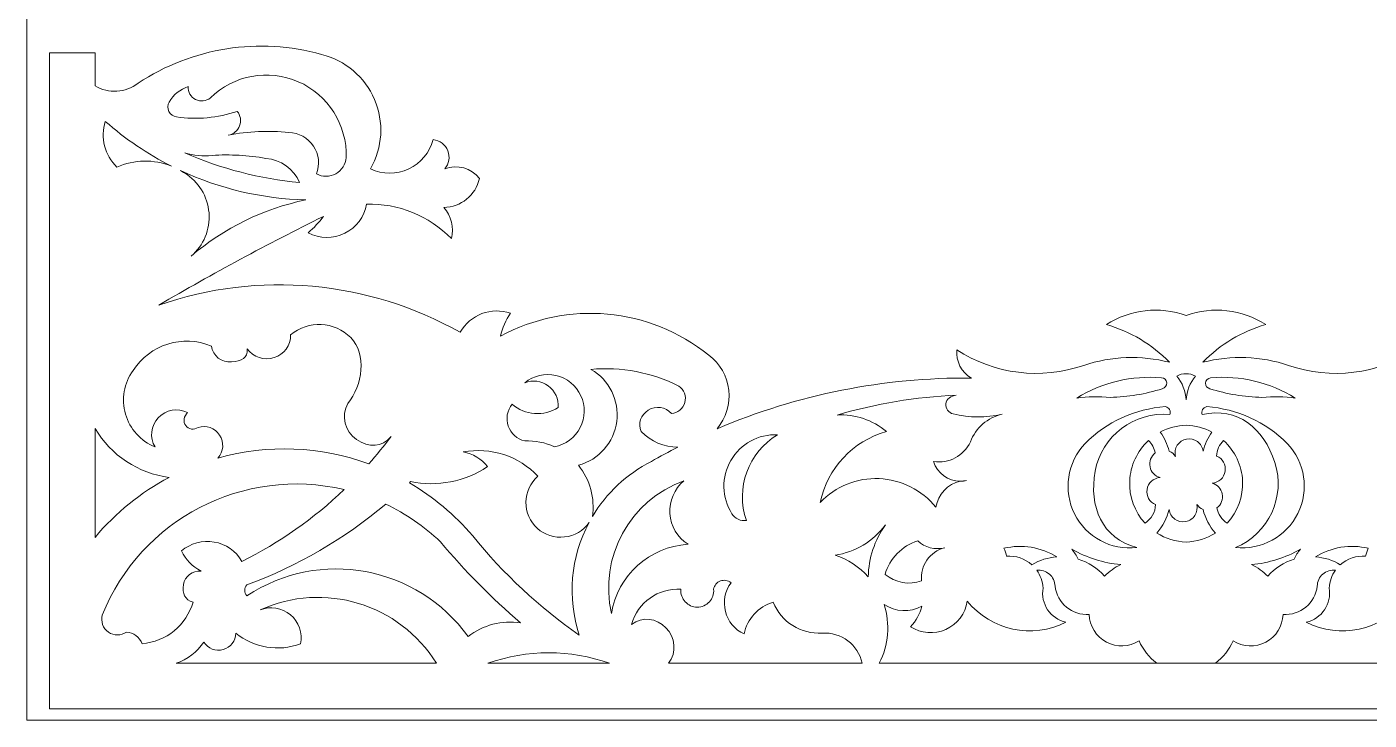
# Model space of a CAD drawing. Header units: millimetres. Extents: x 4333 to 4578, y 940 to 1198.
# Drawn here: x 4333.7 to 4451.8, y 940.3 to 1001.3 of the extents above; entities that cross this region are included whole.
import ezdxf

# ---------------------------------------------------------------- set-up
doc = ezdxf.new("R2010")
doc.units = ezdxf.units.MM
doc.header["$MEASUREMENT"] = 0
doc.layers.add('SITARA ALL', color=18, linetype='Continuous', true_color=0x000000)

msp = doc.modelspace()

# ---------------------------------------------------------------- linework, layer by layer
at = {"layer": 'SITARA ALL', "lineweight": 9}
for points, knots in [([(4333.73, 1062.34), (4333.73, 1062.34), (4577.73, 1062.34), (4577.73, 1062.34), (4577.73, 1062.34), (4577.73, 940.34), (4577.73, 940.34), (4577.73, 940.34), (4333.73, 940.34), (4333.73, 940.34), (4333.73, 940.34), (4333.73, 1062.34), (4333.73, 1062.34)], [0, 0, 0, 0, 0.25, 0.25, 0.25, 0.5, 0.5, 0.5, 0.75, 0.75, 0.75, 1, 1, 1, 1]), ([(4535.73, 941.34), (4535.73, 941.34), (4535.73, 999.05), (4535.73, 999.05), (4535.73, 999.05), (4531.73, 999.05), (4531.73, 999.05), (4531.73, 999.05), (4531.73, 996.15), (4531.73, 996.15), (4530.54, 995.44), (4529.04, 995.53), (4527.94, 996.37), (4523.19, 999.53), (4517.29, 1000.45), (4511.8, 998.9), (4509.71, 998.38), (4507.98, 996.91), (4507.14, 994.93), (4506.3, 992.95), (4506.42, 990.7), (4507.5, 988.83), (4506.43, 988.34), (4505.21, 988.34), (4504.14, 988.84), (4503.08, 989.33), (4502.28, 990.28), (4501.97, 991.41), (4501.4, 991.35), (4500.9, 990.97), (4500.69, 990.43), (4500.48, 989.89), (4500.58, 989.28), (4500.96, 988.84), (4499.86, 989.26), (4498.63, 988.91), (4497.91, 987.99), (4498.24, 986.52), (4499.54, 985.46), (4501.05, 985.45), (4500.39, 984.7), (4500.13, 983.68), (4500.38, 982.71), (4502.34, 984.71), (4505.05, 985.81), (4507.85, 985.74), (4508.04, 984.62), (4508.75, 983.66), (4509.77, 983.16), (4510.79, 982.66), (4511.98, 982.68), (4512.97, 983.22), (4512.48, 983.65), (4512.02, 984.13), (4511.62, 984.66), (4516.54, 982.23), (4521.38, 979.63), (4526.11, 976.85), (4517.34, 979.9), (4507.7, 979.03), (4499.62, 974.46), (4498.73, 976.01), (4496.86, 976.72), (4495.16, 976.14), (4495.59, 975.54), (4495.9, 974.85), (4496.06, 974.12), (4490.17, 977.31), (4482.95, 976.66), (4477.73, 972.45), (4476.75, 971.71), (4476.12, 970.59), (4475.98, 969.37), (4475.84, 968.14), (4476.2, 966.92), (4476.99, 965.97), (4469.92, 968.99), (4462.3, 970.51), (4454.61, 970.43), (4455.5, 970.93), (4456.01, 971.91), (4455.91, 972.92), (4452.6, 970.76), (4448.48, 970.26), (4444.75, 971.55), (4442.31, 972.37), (4439.69, 972.47), (4437.21, 971.82), (4438.72, 973.4), (4440.64, 974.55), (4442.74, 975.14), (4440.66, 976.49), (4438.06, 976.78), (4435.73, 975.93), (4433.4, 976.78), (4430.81, 976.49), (4428.72, 975.14), (4430.83, 974.55), (4432.74, 973.4), (4434.26, 971.82), (4431.77, 972.47), (4429.15, 972.37), (4426.72, 971.55), (4422.98, 970.26), (4418.86, 970.77), (4415.56, 972.92), (4415.46, 971.91), (4415.97, 970.93), (4416.85, 970.43), (4409.16, 970.51), (4401.55, 968.99), (4394.47, 965.97), (4395.26, 966.92), (4395.63, 968.15), (4395.49, 969.37), (4395.35, 970.6), (4394.72, 971.71), (4393.73, 972.45), (4388.52, 976.65), (4381.29, 977.31), (4375.4, 974.12), (4375.57, 974.85), (4375.87, 975.54), (4376.3, 976.14), (4374.6, 976.72), (4372.74, 976.02), (4371.85, 974.46), (4363.77, 979.02), (4354.12, 979.9), (4345.35, 976.85), (4350.09, 979.63), (4354.92, 982.23), (4359.84, 984.66), (4359.44, 984.13), (4358.99, 983.65), (4358.49, 983.22), (4359.49, 982.69), (4360.69, 982.67), (4361.7, 983.17), (4362.72, 983.67), (4363.43, 984.62), (4363.61, 985.74), (4366.42, 985.81), (4369.12, 984.71), (4371.09, 982.71), (4371.33, 983.68), (4371.08, 984.7), (4370.42, 985.45), (4371.93, 985.46), (4373.23, 986.52), (4373.55, 987.99), (4372.83, 988.91), (4371.6, 989.26), (4370.51, 988.84), (4370.88, 989.28), (4370.99, 989.9), (4370.77, 990.44), (4370.56, 990.98), (4370.07, 991.35), (4369.49, 991.41), (4369.18, 990.28), (4368.39, 989.34), (4367.33, 988.84), (4366.27, 988.34), (4365.03, 988.34), (4363.97, 988.83), (4365.04, 990.7), (4365.17, 992.97), (4364.32, 994.95), (4363.47, 996.93), (4361.76, 998.39), (4359.67, 998.9), (4354.17, 1000.45), (4348.28, 999.53), (4343.52, 996.37), (4342.42, 995.52), (4340.92, 995.44), (4339.73, 996.15), (4339.73, 996.15), (4339.73, 999.05), (4339.73, 999.05), (4339.73, 999.05), (4335.73, 999.05), (4335.73, 999.05), (4335.73, 999.05), (4335.73, 941.34), (4335.73, 941.34), (4335.73, 941.34), (4435.73, 941.34), (4435.73, 941.34), (4435.73, 941.34), (4535.73, 941.34), (4535.73, 941.34)], [0, 0, 0, 0, 0.015625, 0.015625, 0.015625, 0.03125, 0.03125, 0.03125, 0.046875, 0.046875, 0.046875, 0.0625, 0.0625, 0.0625, 0.078125, 0.078125, 0.078125, 0.09375, 0.09375, 0.09375, 0.109375, 0.109375, 0.109375, 0.125, 0.125, 0.125, 0.140625, 0.140625, 0.140625, 0.15625, 0.15625, 0.15625, 0.171875, 0.171875, 0.171875, 0.1875, 0.1875, 0.1875, 0.203125, 0.203125, 0.203125, 0.21875, 0.21875, 0.21875, 0.234375, 0.234375, 0.234375, 0.25, 0.25, 0.25, 0.265625, 0.265625, 0.265625, 0.28125, 0.28125, 0.28125, 0.296875, 0.296875, 0.296875, 0.3125, 0.3125, 0.3125, 0.328125, 0.328125, 0.328125, 0.34375, 0.34375, 0.34375, 0.359375, 0.359375, 0.359375, 0.375, 0.375, 0.375, 0.390625, 0.390625, 0.390625, 0.40625, 0.40625, 0.40625, 0.421875, 0.421875, 0.421875, 0.4375, 0.4375, 0.4375, 0.453125, 0.453125, 0.453125, 0.46875, 0.46875, 0.46875, 0.484375, 0.484375, 0.484375, 0.5, 0.5, 0.5, 0.515625, 0.515625, 0.515625, 0.53125, 0.53125, 0.53125, 0.546875, 0.546875, 0.546875, 0.5625, 0.5625, 0.5625, 0.578125, 0.578125, 0.578125, 0.59375, 0.59375, 0.59375, 0.609375, 0.609375, 0.609375, 0.625, 0.625, 0.625, 0.640625, 0.640625, 0.640625, 0.65625, 0.65625, 0.65625, 0.671875, 0.671875, 0.671875, 0.6875, 0.6875, 0.6875, 0.703125, 0.703125, 0.703125, 0.71875, 0.71875, 0.71875, 0.734375, 0.734375, 0.734375, 0.75, 0.75, 0.75, 0.765625, 0.765625, 0.765625, 0.78125, 0.78125, 0.78125, 0.796875, 0.796875, 0.796875, 0.8125, 0.8125, 0.8125, 0.828125, 0.828125, 0.828125, 0.84375, 0.84375, 0.84375, 0.859375, 0.859375, 0.859375, 0.875, 0.875, 0.875, 0.890625, 0.890625, 0.890625, 0.90625, 0.90625, 0.90625, 0.921875, 0.921875, 0.921875, 0.9375, 0.9375, 0.9375, 0.953125, 0.953125, 0.953125, 0.96875, 0.96875, 0.96875, 0.984375, 0.984375, 0.984375, 1, 1, 1, 1]), ([(4361.84, 989.84), (4361.79, 989.24), (4361.44, 988.7), (4360.91, 988.41), (4360.39, 988.12), (4359.75, 988.12), (4359.21, 988.39), (4359.53, 989.21), (4359.43, 990.12), (4358.95, 990.85), (4358.46, 991.58), (4357.66, 992.02), (4356.78, 992.03), (4355.01, 992.23), (4353.21, 992.15), (4351.46, 991.8), (4351.92, 991.88), (4352.29, 992.2), (4352.45, 992.63), (4352.62, 993.06), (4352.54, 993.54), (4352.25, 993.9), (4350.53, 993.32), (4348.69, 993.15), (4346.9, 993.41), (4346.61, 993.45), (4346.36, 993.63), (4346.23, 993.89), (4346.1, 994.16), (4346.11, 994.47), (4346.26, 994.72), (4346.63, 995.37), (4347.22, 995.85), (4347.93, 996.08), (4347.9, 995.61), (4348.15, 995.16), (4348.58, 994.94), (4349.01, 994.73), (4349.51, 994.78), (4349.88, 995.09), (4351.93, 997.09), (4354.98, 997.66), (4357.61, 996.51), (4360.23, 995.37), (4361.91, 992.7), (4361.84, 989.84)], [0, 0, 0, 0, 0.066667, 0.066667, 0.066667, 0.133333, 0.133333, 0.133333, 0.2, 0.2, 0.2, 0.266667, 0.266667, 0.266667, 0.333333, 0.333333, 0.333333, 0.4, 0.4, 0.4, 0.466667, 0.466667, 0.466667, 0.533333, 0.533333, 0.533333, 0.6, 0.6, 0.6, 0.666667, 0.666667, 0.666667, 0.733333, 0.733333, 0.733333, 0.8, 0.8, 0.8, 0.866667, 0.866667, 0.866667, 0.933333, 0.933333, 0.933333, 1, 1, 1, 1]), ([(4346.45, 989.08), (4344.9, 989.7), (4343.18, 989.67), (4341.66, 989), (4340.58, 990.03), (4340.18, 991.59), (4340.63, 993.02), (4342.39, 991.47), (4344.35, 990.14), (4346.45, 989.08)], [0, 0, 0, 0, 0.333333, 0.333333, 0.333333, 0.666667, 0.666667, 0.666667, 1, 1, 1, 1]), ([(4357.73, 987.65), (4354.25, 987.95), (4350.84, 988.84), (4347.64, 990.26), (4348.41, 990.01), (4349.23, 989.93), (4350.03, 990.02), (4351.62, 990.13), (4353.21, 990.04), (4354.77, 989.76), (4356.07, 989.67), (4357.22, 988.85), (4357.73, 987.65)], [0, 0, 0, 0, 0.25, 0.25, 0.25, 0.5, 0.5, 0.5, 0.75, 0.75, 0.75, 1, 1, 1, 1]), ([(4358.28, 986.11), (4354.55, 985.34), (4351.08, 983.64), (4348.18, 981.16), (4349.29, 982.1), (4349.88, 983.52), (4349.76, 984.97), (4349.64, 986.42), (4348.84, 987.72), (4347.6, 988.48), (4347.48, 988.55), (4347.37, 988.62), (4347.25, 988.69), (4350.71, 987.08), (4354.47, 986.2), (4358.28, 986.11)], [0, 0, 0, 0, 0.2, 0.2, 0.2, 0.4, 0.4, 0.4, 0.6, 0.6, 0.6, 0.8, 0.8, 0.8, 1, 1, 1, 1]), ([(4365.78, 965.3), (4365.16, 964.47), (4364.51, 963.67), (4363.83, 962.89), (4359.57, 964.44), (4354.93, 964.62), (4350.55, 963.4), (4351.05, 963.97), (4351.11, 964.79), (4350.69, 965.42), (4350.27, 966.05), (4349.52, 966.33), (4348.8, 966.09), (4348.45, 965.84), (4347.97, 965.91), (4347.71, 966.25), (4347.45, 966.59), (4347.55, 967.11), (4347.88, 967.39), (4347.01, 967.83), (4345.96, 967.65), (4345.3, 966.94), (4344.63, 966.23), (4344.51, 965.2), (4345.01, 964.37), (4343.75, 964.89), (4342.79, 965.95), (4342.42, 967.26), (4342.04, 968.57), (4342.28, 969.99), (4343.08, 971.1), (4344.55, 973.39), (4347.46, 974.3), (4349.97, 973.25), (4350.09, 972.39), (4350.87, 971.77), (4351.74, 971.86), (4352.61, 971.96), (4353.19, 972.15), (4353.12, 973.02), (4353.65, 972.27), (4354.61, 971.95), (4355.49, 972.23), (4356.37, 972.51), (4356.95, 973.31), (4356.94, 974.23), (4358.5, 975.54), (4360.8, 975.43), (4362.24, 973.99), (4363.67, 972.55), (4363.28, 969.77), (4361.97, 968.21), (4361.36, 967.11), (4361.7, 965.72), (4362.75, 965.02), (4363.8, 964.32), (4365, 964.31), (4365.78, 965.3)], [0, 0, 0, 0, 0.052632, 0.052632, 0.052632, 0.105263, 0.105263, 0.105263, 0.157895, 0.157895, 0.157895, 0.210526, 0.210526, 0.210526, 0.263158, 0.263158, 0.263158, 0.315789, 0.315789, 0.315789, 0.368421, 0.368421, 0.368421, 0.421053, 0.421053, 0.421053, 0.473684, 0.473684, 0.473684, 0.526316, 0.526316, 0.526316, 0.578947, 0.578947, 0.578947, 0.631579, 0.631579, 0.631579, 0.684211, 0.684211, 0.684211, 0.736842, 0.736842, 0.736842, 0.789474, 0.789474, 0.789474, 0.842105, 0.842105, 0.842105, 0.894737, 0.894737, 0.894737, 0.947368, 0.947368, 0.947368, 1, 1, 1, 1]), ([(4382.48, 968.88), (4382.89, 967.99), (4382.87, 966.95), (4382.42, 966.07), (4381.97, 965.19), (4381.13, 964.57), (4380.16, 964.39), (4379.34, 964.76), (4378.44, 964.93), (4377.54, 964.9), (4376.87, 965.06), (4376.32, 965.55), (4376.09, 966.21), (4375.86, 966.86), (4375.99, 967.59), (4376.43, 968.14), (4377.57, 967.15), (4379.22, 967.03), (4380.49, 967.84), (4380.54, 968.59), (4380.21, 969.3), (4379.61, 969.75), (4379.01, 970.19), (4378.24, 970.29), (4377.54, 970.02), (4378.31, 970.64), (4379.32, 970.88), (4380.28, 970.66), (4381.25, 970.44), (4382.06, 969.78), (4382.48, 968.88)], [0, 0, 0, 0, 0.1, 0.1, 0.1, 0.2, 0.2, 0.2, 0.3, 0.3, 0.3, 0.4, 0.4, 0.4, 0.5, 0.5, 0.5, 0.6, 0.6, 0.6, 0.7, 0.7, 0.7, 0.8, 0.8, 0.8, 0.9, 0.9, 0.9, 1, 1, 1, 1]), ([(4391.02, 964.36), (4390.23, 963.96), (4389.45, 963.53), (4388.68, 963.09), (4386.52, 962), (4384.72, 960.33), (4383.49, 958.25), (4383.73, 959.86), (4383.29, 961.49), (4382.27, 962.76), (4384.07, 963.25), (4385.39, 964.77), (4385.63, 966.62), (4385.86, 968.48), (4384.99, 970.27), (4383.37, 971.2), (4386.03, 971.44), (4388.71, 970.93), (4391.09, 969.73), (4391.56, 969.41), (4391.78, 968.84), (4391.63, 968.29), (4391.49, 967.75), (4391, 967.35), (4390.44, 967.31), (4389.93, 967.9), (4389.07, 968.03), (4388.41, 967.61), (4387.76, 967.19), (4387.47, 966.44), (4387.79, 965.73), (4388.64, 964.85), (4389.8, 964.36), (4391.02, 964.36)], [0, 0, 0, 0, 0.090909, 0.090909, 0.090909, 0.181818, 0.181818, 0.181818, 0.272727, 0.272727, 0.272727, 0.363636, 0.363636, 0.363636, 0.454545, 0.454545, 0.454545, 0.545455, 0.545455, 0.545455, 0.636364, 0.636364, 0.636364, 0.727273, 0.727273, 0.727273, 0.818182, 0.818182, 0.818182, 0.909091, 0.909091, 0.909091, 1, 1, 1, 1]), ([(4435.73, 968.51), (4435.69, 969.28), (4435.4, 970.01), (4434.91, 970.6), (4435.42, 970.89), (4436.04, 970.89), (4436.56, 970.6), (4436.07, 970.01), (4435.78, 969.28), (4435.73, 968.51)], [0, 0, 0, 0, 0.333333, 0.333333, 0.333333, 0.666667, 0.666667, 0.666667, 1, 1, 1, 1]), ([(4426.12, 968.67), (4428.35, 970.05), (4430.96, 970.68), (4433.57, 970.46), (4433.81, 970.45), (4434.01, 970.26), (4434.03, 970.02), (4434.06, 969.79), (4433.87, 969.56), (4433.64, 969.5), (4432.15, 969.02), (4430.61, 968.77), (4429.05, 968.73), (4428.08, 968.83), (4427.09, 968.81), (4426.12, 968.67)], [0, 0, 0, 0, 0.2, 0.2, 0.2, 0.4, 0.4, 0.4, 0.6, 0.6, 0.6, 0.8, 0.8, 0.8, 1, 1, 1, 1]), ([(4437.83, 969.5), (4437.59, 969.54), (4437.42, 969.75), (4437.43, 969.99), (4437.44, 970.23), (4437.66, 970.43), (4437.89, 970.46), (4440.5, 970.68), (4443.12, 970.05), (4445.34, 968.67), (4444.37, 968.81), (4443.39, 968.83), (4442.41, 968.73), (4440.86, 968.77), (4439.31, 969.02), (4437.83, 969.5)], [0, 0, 0, 0, 0.2, 0.2, 0.2, 0.4, 0.4, 0.4, 0.6, 0.6, 0.6, 0.8, 0.8, 0.8, 1, 1, 1, 1]), ([(4416.41, 961.41), (4416.23, 961.41), (4416.06, 961.39), (4415.88, 961.35), (4414.8, 961.36), (4413.84, 962.06), (4413.51, 963.08), (4414.86, 962.89), (4416.17, 963.59), (4416.75, 964.82), (4417.22, 966.05), (4418.27, 966.97), (4419.55, 967.26), (4418.13, 966.93), (4416.66, 966.94), (4415.24, 967.28), (4414.83, 967.37), (4414.55, 967.75), (4414.58, 968.17), (4414.62, 968.59), (4415.09, 968.9), (4415.51, 968.92), (4411.96, 968.77), (4408.44, 968.19), (4405.04, 967.18), (4406.61, 967.27), (4408.16, 966.75), (4409.36, 965.73), (4406.41, 964.89), (4404.17, 962.5), (4403.53, 959.5), (4404.88, 960.91), (4406.77, 961.67), (4408.72, 961.59), (4410.66, 961.51), (4412.49, 960.59), (4413.72, 959.07), (4413.89, 960.21), (4414.75, 961.12), (4415.88, 961.35), (4416.06, 961.35), (4416.24, 961.37), (4416.41, 961.41)], [0, 0, 0, 0, 0.071429, 0.071429, 0.071429, 0.142857, 0.142857, 0.142857, 0.214286, 0.214286, 0.214286, 0.285714, 0.285714, 0.285714, 0.357143, 0.357143, 0.357143, 0.428571, 0.428571, 0.428571, 0.5, 0.5, 0.5, 0.571429, 0.571429, 0.571429, 0.642857, 0.642857, 0.642857, 0.714286, 0.714286, 0.714286, 0.785714, 0.785714, 0.785714, 0.857143, 0.857143, 0.857143, 0.928571, 0.928571, 0.928571, 1, 1, 1, 1]), ([(4431.4, 955.52), (4429.13, 955.26), (4426.94, 956.44), (4425.92, 958.48), (4424.89, 960.52), (4425.28, 963.02), (4426.84, 964.68), (4428.74, 966.57), (4431.25, 967.72), (4433.92, 967.92), (4434.07, 967.89), (4434.2, 967.79), (4434.28, 967.66), (4434.35, 967.52), (4434.37, 967.36), (4434.31, 967.22), (4431.16, 967.52), (4428.3, 965.35), (4427.73, 962.23), (4427.17, 959.11), (4428.33, 956.34), (4431.4, 955.52)], [0, 0, 0, 0, 0.142857, 0.142857, 0.142857, 0.285714, 0.285714, 0.285714, 0.428571, 0.428571, 0.428571, 0.571429, 0.571429, 0.571429, 0.714286, 0.714286, 0.714286, 0.857143, 0.857143, 0.857143, 1, 1, 1, 1]), ([(4437.15, 967.22), (4437.1, 967.36), (4437.11, 967.52), (4437.19, 967.66), (4437.26, 967.79), (4437.39, 967.89), (4437.55, 967.92), (4440.22, 967.72), (4442.73, 966.57), (4444.63, 964.68), (4446.2, 963.03), (4446.58, 960.58), (4445.57, 958.53), (4444.57, 956.48), (4442.34, 955.28), (4440.07, 955.52), (4443, 956.74), (4444.51, 959.99), (4443.54, 963.01), (4442.57, 966.03), (4440.24, 967.93), (4437.15, 967.22)], [0, 0, 0, 0, 0.142857, 0.142857, 0.142857, 0.285714, 0.285714, 0.285714, 0.428571, 0.428571, 0.428571, 0.571429, 0.571429, 0.571429, 0.714286, 0.714286, 0.714286, 0.857143, 0.857143, 0.857143, 1, 1, 1, 1]), ([(4433.46, 965.68), (4434.16, 966.05), (4434.94, 966.27), (4435.73, 966.29), (4436.53, 966.27), (4437.3, 966.05), (4438, 965.68), (4437.64, 965.17), (4437.37, 964.6), (4437.22, 963.99), (4437.18, 964.33), (4437, 964.64), (4436.73, 964.85), (4436.45, 965.05), (4436.11, 965.13), (4435.77, 965.07), (4435.43, 965.01), (4435.14, 964.81), (4434.95, 964.52), (4434.77, 964.23), (4434.71, 963.88), (4434.8, 963.54), (4434.66, 963.75), (4434.47, 963.91), (4434.24, 964.01), (4434.09, 964.61), (4433.82, 965.17), (4433.46, 965.68)], [0, 0, 0, 0, 0.111111, 0.111111, 0.111111, 0.222222, 0.222222, 0.222222, 0.333333, 0.333333, 0.333333, 0.444444, 0.444444, 0.444444, 0.555556, 0.555556, 0.555556, 0.666667, 0.666667, 0.666667, 0.777778, 0.777778, 0.777778, 0.888889, 0.888889, 0.888889, 1, 1, 1, 1]), ([(4339.73, 966.01), (4341.13, 963.64), (4343.54, 962.04), (4346.26, 961.69), (4343.77, 960.38), (4341.55, 958.58), (4339.73, 956.42), (4339.73, 956.42), (4339.73, 966.01), (4339.73, 966.01)], [0, 0, 0, 0, 0.333333, 0.333333, 0.333333, 0.666667, 0.666667, 0.666667, 1, 1, 1, 1]), ([(4399.79, 965.45), (4397.2, 963.91), (4396.05, 960.75), (4397.04, 957.9), (4396.53, 957.83), (4396.03, 958.06), (4395.77, 958.5), (4394.87, 959.92), (4394.83, 961.73), (4395.67, 963.19), (4396.51, 964.64), (4398.11, 965.52), (4399.79, 965.45)], [0, 0, 0, 0, 0.25, 0.25, 0.25, 0.5, 0.5, 0.5, 0.75, 0.75, 0.75, 1, 1, 1, 1]), ([(4432.12, 957.66), (4431.19, 958.67), (4430.71, 960), (4430.77, 961.37), (4430.82, 962.73), (4431.43, 964.02), (4432.43, 964.95), (4432.73, 964.65), (4432.94, 964.26), (4433.02, 963.85), (4432.64, 963.56), (4432.47, 963.09), (4432.56, 962.63), (4432.65, 962.17), (4432.99, 961.8), (4433.44, 961.68), (4432.86, 961.64), (4432.38, 961.2), (4432.3, 960.63), (4432.21, 960.06), (4432.51, 959.51), (4433.05, 959.3), (4433.02, 958.64), (4432.67, 958.03), (4432.12, 957.66)], [0, 0, 0, 0, 0.125, 0.125, 0.125, 0.25, 0.25, 0.25, 0.375, 0.375, 0.375, 0.5, 0.5, 0.5, 0.625, 0.625, 0.625, 0.75, 0.75, 0.75, 0.875, 0.875, 0.875, 1, 1, 1, 1]), ([(4438.03, 961.19), (4438.61, 961.23), (4439.08, 961.66), (4439.17, 962.24), (4439.25, 962.81), (4438.96, 963.36), (4438.42, 963.57), (4438.44, 964.09), (4438.66, 964.58), (4439.03, 964.95), (4440.04, 964.02), (4440.64, 962.74), (4440.7, 961.37), (4440.76, 960.01), (4440.27, 958.67), (4439.35, 957.66), (4438.88, 957.98), (4438.55, 958.47), (4438.45, 959.02), (4438.82, 959.3), (4439, 959.78), (4438.91, 960.24), (4438.82, 960.7), (4438.48, 961.06), (4438.03, 961.19)], [0, 0, 0, 0, 0.125, 0.125, 0.125, 0.25, 0.25, 0.25, 0.375, 0.375, 0.375, 0.5, 0.5, 0.5, 0.625, 0.625, 0.625, 0.75, 0.75, 0.75, 0.875, 0.875, 0.875, 1, 1, 1, 1]), ([(4383.2, 957.73), (4381.57, 954.68), (4381.26, 951.1), (4382.34, 947.81), (4378.82, 950.26), (4375.66, 953.21), (4372.96, 956.55), (4371.38, 958.41), (4369.5, 959.99), (4367.39, 961.22), (4367.39, 961.22), (4367.5, 961.32), (4367.5, 961.32), (4369.84, 960.85), (4372.28, 961.32), (4374.27, 962.64), (4373.74, 963.33), (4372.98, 963.78), (4372.13, 963.93), (4374.54, 964.39), (4377.02, 963.58), (4378.7, 961.79), (4378.03, 961.22), (4377.65, 960.38), (4377.64, 959.51), (4377.63, 958.63), (4378, 957.8), (4378.65, 957.21), (4379.3, 956.63), (4380.17, 956.35), (4381.04, 956.45), (4381.91, 956.55), (4382.7, 957.01), (4383.2, 957.73)], [0, 0, 0, 0, 0.090909, 0.090909, 0.090909, 0.181818, 0.181818, 0.181818, 0.272727, 0.272727, 0.272727, 0.363636, 0.363636, 0.363636, 0.454545, 0.454545, 0.454545, 0.545455, 0.545455, 0.545455, 0.636364, 0.636364, 0.636364, 0.727273, 0.727273, 0.727273, 0.818182, 0.818182, 0.818182, 0.909091, 0.909091, 0.909091, 1, 1, 1, 1]), ([(4361.65, 960.62), (4358.99, 958.08), (4355.95, 955.95), (4352.66, 954.3), (4352.13, 955.21), (4351.24, 955.83), (4350.21, 956.01), (4349.18, 956.19), (4348.13, 955.9), (4347.33, 955.22), (4347.7, 954.46), (4348.3, 953.84), (4349.06, 953.45), (4348.31, 953.52), (4347.63, 953), (4347.52, 952.26), (4347.4, 951.51), (4347.62, 950.89), (4348.36, 950.73), (4347.77, 948.7), (4345.99, 947.24), (4343.88, 947.06), (4343.65, 947.64), (4343.12, 948.04), (4342.5, 948.09), (4342.02, 947.75), (4341.39, 947.74), (4340.91, 948.08), (4340.43, 948.41), (4340.22, 949.02), (4340.37, 949.58), (4343.75, 958.02), (4352.81, 962.71), (4361.65, 960.62)], [0, 0, 0, 0, 0.090909, 0.090909, 0.090909, 0.181818, 0.181818, 0.181818, 0.272727, 0.272727, 0.272727, 0.363636, 0.363636, 0.363636, 0.454545, 0.454545, 0.454545, 0.545455, 0.545455, 0.545455, 0.636364, 0.636364, 0.636364, 0.727273, 0.727273, 0.727273, 0.818182, 0.818182, 0.818182, 0.909091, 0.909091, 0.909091, 1, 1, 1, 1]), ([(4391.91, 955.81), (4388.51, 955.61), (4385.71, 953.07), (4385.18, 949.71), (4384.03, 954.65), (4386.77, 959.68), (4391.55, 961.4), (4390.7, 960.69), (4390.24, 959.62), (4390.32, 958.51), (4390.39, 957.41), (4390.97, 956.41), (4391.91, 955.81)], [0, 0, 0, 0, 0.25, 0.25, 0.25, 0.5, 0.5, 0.5, 0.75, 0.75, 0.75, 1, 1, 1, 1]), ([(4377.17, 948.9), (4375.53, 949.15), (4373.87, 948.71), (4372.56, 947.69), (4368.08, 953.91), (4359.5, 955.5), (4353.1, 951.28), (4352.97, 951.41), (4352.9, 951.58), (4352.9, 951.76), (4352.9, 951.94), (4352.97, 952.11), (4353.1, 952.23), (4357.55, 953.89), (4361.68, 956.29), (4365.31, 959.34), (4367.08, 958.5), (4368.7, 957.38), (4370.12, 956.03), (4372.26, 953.46), (4374.62, 951.08), (4377.17, 948.9)], [0, 0, 0, 0, 0.142857, 0.142857, 0.142857, 0.285714, 0.285714, 0.285714, 0.428571, 0.428571, 0.428571, 0.571429, 0.571429, 0.571429, 0.714286, 0.714286, 0.714286, 0.857143, 0.857143, 0.857143, 1, 1, 1, 1]), ([(4433.15, 956.8), (4433.68, 957.4), (4434.05, 958.11), (4434.25, 958.88), (4434.28, 958.54), (4434.46, 958.23), (4434.74, 958.02), (4435.01, 957.82), (4435.36, 957.74), (4435.7, 957.8), (4436.03, 957.86), (4436.33, 958.06), (4436.51, 958.35), (4436.7, 958.64), (4436.75, 958.99), (4436.67, 959.32), (4436.8, 959.12), (4437, 958.96), (4437.22, 958.86), (4437.42, 958.1), (4437.79, 957.39), (4438.31, 956.8), (4437.54, 956.31), (4436.65, 956.03), (4435.73, 956), (4434.82, 956.03), (4433.93, 956.31), (4433.15, 956.8)], [0, 0, 0, 0, 0.111111, 0.111111, 0.111111, 0.222222, 0.222222, 0.222222, 0.333333, 0.333333, 0.333333, 0.444444, 0.444444, 0.444444, 0.555556, 0.555556, 0.555556, 0.666667, 0.666667, 0.666667, 0.777778, 0.777778, 0.777778, 0.888889, 0.888889, 0.888889, 1, 1, 1, 1]), ([(4407.76, 952.94), (4406.98, 953.82), (4405.97, 954.48), (4404.85, 954.85), (4406.62, 955.12), (4408.21, 956.07), (4409.27, 957.51), (4408.32, 956.17), (4407.8, 954.58), (4407.76, 952.94)], [0, 0, 0, 0, 0.333333, 0.333333, 0.333333, 0.666667, 0.666667, 0.666667, 1, 1, 1, 1]), ([(4412.45, 952.58), (4411.36, 952.2), (4410.14, 952.42), (4409.24, 953.16), (4409.66, 954.56), (4410.73, 955.66), (4412.12, 956.12), (4412.75, 955.53), (4413.64, 955.29), (4414.49, 955.51), (4413.18, 955.16), (4412.32, 953.92), (4412.45, 952.58)], [0, 0, 0, 0, 0.25, 0.25, 0.25, 0.5, 0.5, 0.5, 0.75, 0.75, 0.75, 1, 1, 1, 1]), ([(4419.7, 955.46), (4421.29, 955.83), (4422.96, 955.56), (4424.35, 954.71), (4423.58, 954.65), (4422.83, 954.41), (4422.16, 954.01), (4421.55, 954.55), (4420.75, 954.82), (4419.93, 954.76), (4419.88, 955), (4419.8, 955.23), (4419.7, 955.46)], [0, 0, 0, 0, 0.25, 0.25, 0.25, 0.5, 0.5, 0.5, 0.75, 0.75, 0.75, 1, 1, 1, 1]), ([(4447.11, 954.71), (4448.5, 955.56), (4450.17, 955.83), (4451.76, 955.46), (4451.67, 955.23), (4451.59, 955), (4451.53, 954.76), (4450.72, 954.82), (4449.91, 954.55), (4449.3, 954.01), (4448.64, 954.41), (4447.89, 954.65), (4447.11, 954.71)], [0, 0, 0, 0, 0.25, 0.25, 0.25, 0.5, 0.5, 0.5, 0.75, 0.75, 0.75, 1, 1, 1, 1]), ([(4425.68, 955.37), (4427, 954.62), (4428.46, 954.16), (4429.98, 954.02), (4429.45, 953.77), (4428.96, 953.42), (4428.55, 953), (4427.94, 953.71), (4427.13, 954.23), (4426.23, 954.51), (4426.08, 954.82), (4425.89, 955.11), (4425.68, 955.37)], [0, 0, 0, 0, 0.25, 0.25, 0.25, 0.5, 0.5, 0.5, 0.75, 0.75, 0.75, 1, 1, 1, 1]), ([(4441.49, 954.02), (4443, 954.16), (4444.47, 954.62), (4445.79, 955.37), (4445.57, 955.11), (4445.39, 954.82), (4445.24, 954.51), (4444.34, 954.23), (4443.53, 953.71), (4442.91, 953), (4442.5, 953.42), (4442.02, 953.77), (4441.49, 954.02)], [0, 0, 0, 0, 0.25, 0.25, 0.25, 0.5, 0.5, 0.5, 0.75, 0.75, 0.75, 1, 1, 1, 1]), ([(4422.59, 953.53), (4422.99, 953.58), (4423.39, 953.45), (4423.7, 953.19), (4424.01, 952.92), (4424.19, 952.54), (4424.2, 952.13), (4424.38, 950.63), (4425.7, 949.53), (4427.21, 949.64), (4427.24, 948.61), (4427.82, 947.68), (4428.73, 947.2), (4429.64, 946.72), (4430.73, 946.76), (4431.59, 947.32), (4431.94, 946.54), (4432.48, 945.86), (4433.15, 945.34), (4433.15, 945.34), (4435.73, 945.34), (4435.73, 945.34), (4435.73, 945.34), (4438.31, 945.34), (4438.31, 945.34), (4438.99, 945.86), (4439.53, 946.54), (4439.87, 947.32), (4440.74, 946.76), (4441.84, 946.72), (4442.75, 947.2), (4443.66, 947.68), (4444.23, 948.61), (4444.26, 949.64), (4445.77, 949.53), (4447.09, 950.63), (4447.27, 952.13), (4447.28, 952.54), (4447.46, 952.92), (4447.76, 953.19), (4448.07, 953.45), (4448.48, 953.58), (4448.88, 953.53), (4448.55, 953.07), (4448.35, 952.53), (4448.32, 951.96), (4448.56, 950.58), (4447.67, 949.25), (4446.3, 948.95), (4449.27, 947.47), (4452.87, 948.23), (4454.98, 950.79), (4455.16, 949.7), (4455.87, 948.77), (4456.88, 948.32), (4457.89, 947.87), (4459.05, 947.96), (4459.98, 948.56), (4459.49, 949.07), (4459.15, 949.69), (4458.98, 950.37), (4460.03, 949.79), (4461.31, 949.85), (4462.31, 950.52), (4461.75, 948.8), (4461.9, 946.94), (4462.73, 945.34), (4462.73, 945.34), (4435.73, 945.34), (4435.73, 945.34), (4435.73, 945.34), (4408.73, 945.34), (4408.73, 945.34), (4409.56, 946.94), (4409.71, 948.8), (4409.16, 950.52), (4410.15, 949.85), (4411.44, 949.79), (4412.49, 950.37), (4412.32, 949.69), (4411.97, 949.07), (4411.49, 948.56), (4412.41, 947.96), (4413.58, 947.87), (4414.59, 948.32), (4415.6, 948.77), (4416.31, 949.7), (4416.48, 950.79), (4418.6, 948.23), (4422.19, 947.47), (4425.16, 948.95), (4423.79, 949.25), (4422.91, 950.58), (4423.15, 951.96), (4423.11, 952.53), (4422.92, 953.07), (4422.59, 953.53)], [0, 0, 0, 0, 0.03125, 0.03125, 0.03125, 0.0625, 0.0625, 0.0625, 0.09375, 0.09375, 0.09375, 0.125, 0.125, 0.125, 0.15625, 0.15625, 0.15625, 0.1875, 0.1875, 0.1875, 0.21875, 0.21875, 0.21875, 0.25, 0.25, 0.25, 0.28125, 0.28125, 0.28125, 0.3125, 0.3125, 0.3125, 0.34375, 0.34375, 0.34375, 0.375, 0.375, 0.375, 0.40625, 0.40625, 0.40625, 0.4375, 0.4375, 0.4375, 0.46875, 0.46875, 0.46875, 0.5, 0.5, 0.5, 0.53125, 0.53125, 0.53125, 0.5625, 0.5625, 0.5625, 0.59375, 0.59375, 0.59375, 0.625, 0.625, 0.625, 0.65625, 0.65625, 0.65625, 0.6875, 0.6875, 0.6875, 0.71875, 0.71875, 0.71875, 0.75, 0.75, 0.75, 0.78125, 0.78125, 0.78125, 0.8125, 0.8125, 0.8125, 0.84375, 0.84375, 0.84375, 0.875, 0.875, 0.875, 0.90625, 0.90625, 0.90625, 0.9375, 0.9375, 0.9375, 0.96875, 0.96875, 0.96875, 1, 1, 1, 1]), ([(4369.78, 945.34), (4369.78, 945.34), (4346.87, 945.34), (4346.87, 945.34), (4347.86, 945.67), (4348.72, 946.33), (4349.3, 947.21), (4349.66, 946.63), (4350.35, 946.36), (4351.01, 946.55), (4351.66, 946.73), (4352.12, 947.31), (4352.12, 947.99), (4353.72, 946.69), (4355.88, 946.33), (4357.81, 947.05), (4358.01, 948), (4357.67, 948.99), (4356.92, 949.61), (4356.17, 950.23), (4355.15, 950.4), (4354.25, 950.03), (4359.87, 952.59), (4366.52, 950.58), (4369.78, 945.34)], [0, 0, 0, 0, 0.125, 0.125, 0.125, 0.25, 0.25, 0.25, 0.375, 0.375, 0.375, 0.5, 0.5, 0.5, 0.625, 0.625, 0.625, 0.75, 0.75, 0.75, 0.875, 0.875, 0.875, 1, 1, 1, 1]), ([(4403.71, 947.99), (4405.38, 948.11), (4406.88, 946.97), (4407.22, 945.34), (4407.22, 945.34), (4390.2, 945.34), (4390.2, 945.34), (4390.92, 946.29), (4390.82, 947.63), (4389.97, 948.47), (4389.12, 949.31), (4387.9, 949.48), (4386.94, 948.76), (4387.47, 950.69), (4389.29, 951.98), (4391.28, 951.85), (4391.25, 951.44), (4391.38, 951.04), (4391.66, 950.75), (4391.93, 950.45), (4392.31, 950.28), (4392.72, 950.28), (4393.13, 950.28), (4393.51, 950.45), (4393.79, 950.75), (4394.06, 951.05), (4394.2, 951.44), (4394.16, 951.85), (4394.21, 952.18), (4394.44, 952.47), (4394.76, 952.58), (4395.07, 952.7), (4395.43, 952.64), (4395.69, 952.42), (4395.15, 951.7), (4394.97, 950.77), (4395.2, 949.9), (4395.42, 949.02), (4396.02, 948.3), (4396.84, 947.92), (4397.11, 949.25), (4398.1, 950.33), (4399.41, 950.71), (4400.11, 948.97), (4401.84, 947.88), (4403.71, 947.99)], [0, 0, 0, 0, 0.066667, 0.066667, 0.066667, 0.133333, 0.133333, 0.133333, 0.2, 0.2, 0.2, 0.266667, 0.266667, 0.266667, 0.333333, 0.333333, 0.333333, 0.4, 0.4, 0.4, 0.466667, 0.466667, 0.466667, 0.533333, 0.533333, 0.533333, 0.6, 0.6, 0.6, 0.666667, 0.666667, 0.666667, 0.733333, 0.733333, 0.733333, 0.8, 0.8, 0.8, 0.866667, 0.866667, 0.866667, 0.933333, 0.933333, 0.933333, 1, 1, 1, 1]), ([(4385, 945.34), (4385, 945.34), (4374.3, 945.34), (4374.3, 945.34), (4377.76, 946.57), (4381.54, 946.57), (4385, 945.34)], [0, 0, 0, 0, 0.5, 0.5, 0.5, 1, 1, 1, 1])]:
    msp.add_open_spline(points, degree=3, knots=knots, dxfattribs=at)

doc.saveas('drawing.dxf')
